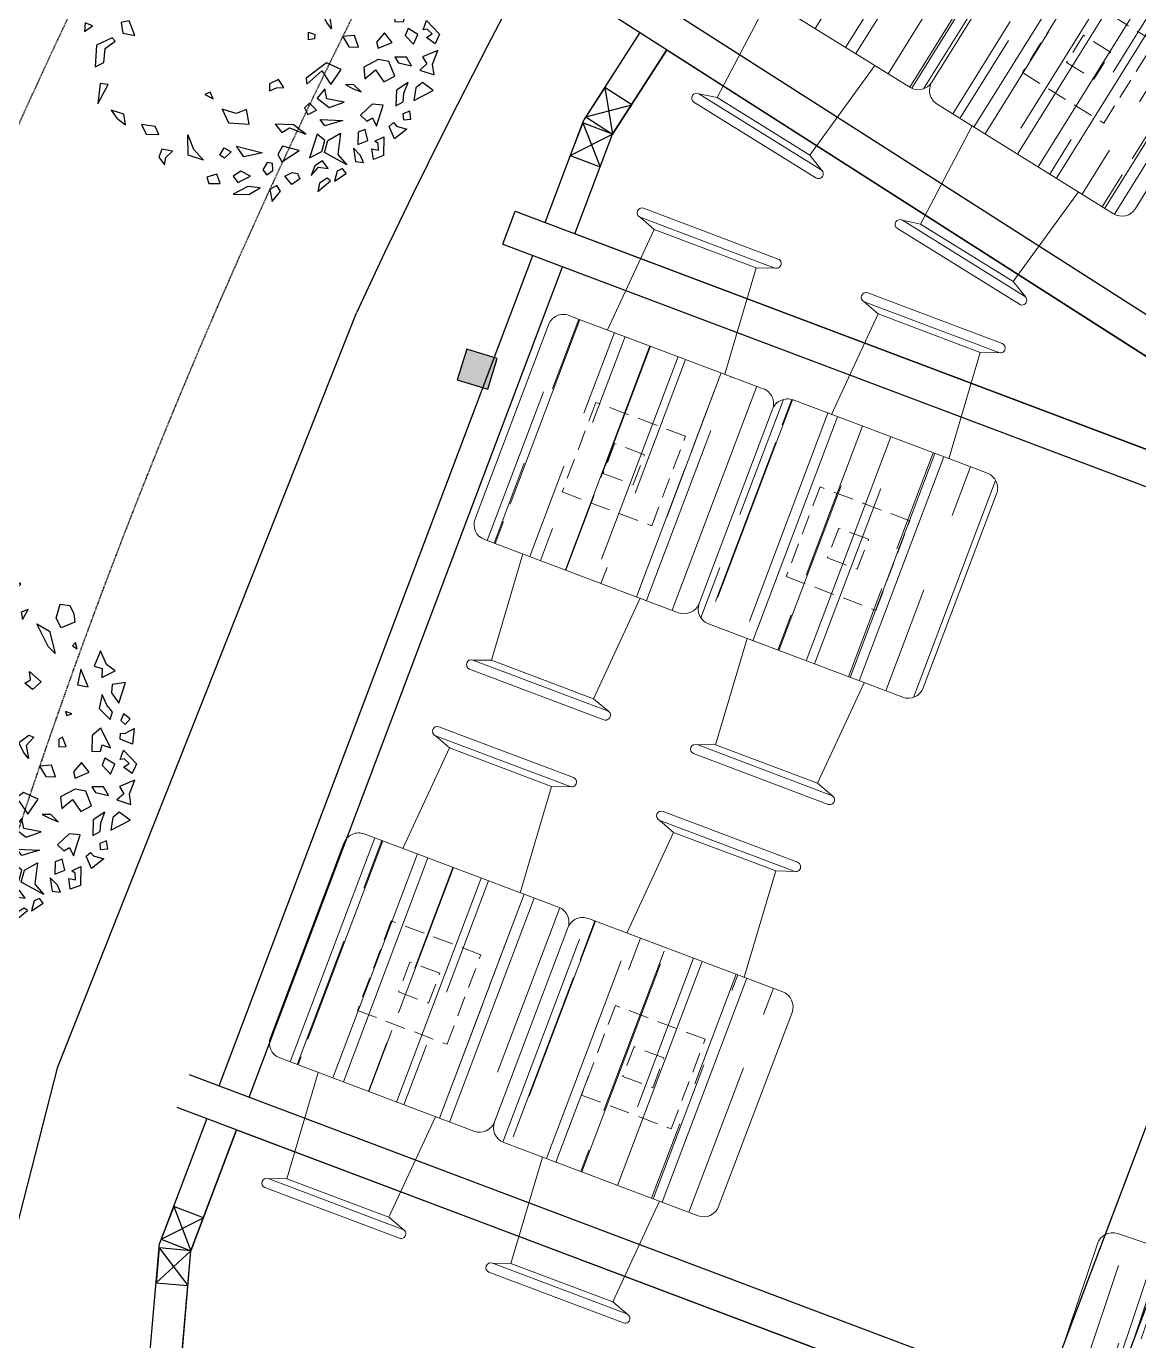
# Model space of a CAD drawing. Header units: millimetres. Extents: x 0 to 45949, y -31098 to 10954.
# Drawn here: x 25304.3 to 25652.6, y -6792.6 to -6380.8 of the extents above; entities that cross this region are included whole.
import ezdxf
from ezdxf import colors
from ezdxf.entities.mleader import LeaderData, LeaderLine
from ezdxf.enums import TextEntityAlignment as Align
from ezdxf.math import Vec2, Vec3

# ---------------------------------------------------------------- set-up
doc = ezdxf.new("R2010")
doc.units = ezdxf.units.MM
for name, pattern in [('ACAD_ISO02W100', [15, 12, -3]), ('FP-M3-B5-GF$0$FP-M3-B5-GF$0$HIDDEN', [9.524999999999995, 6.349999999999998, -3.174999999999998]), ('HIDDEN', [0.38, 0.25, -0.13])]:
    doc.linetypes.add(name, pattern=pattern)
for name, color, linetype in [('a-pergole-ölçü', 7, 'Continuous'), ('A_IZ_BETONARME', 252, 'HIDDEN'), ('A_ser_olcu', 252, 'Continuous'), ('A绿-1', 94, 'Continuous'), ('TARAMA', 252, 'Continuous')]:
    doc.layers.add(name, color=color, linetype=linetype)
doc.layers.add('MOBİLYA TEFRİŞ', color=35, linetype='Continuous', lineweight=15)
doc.styles.get("Standard").update_dxf_attribs({"font": 'arial.ttf'})

# ---------------------------------------------------------------- blocks, each defined once
blk = doc.blocks.new('taşıycı ayak')
at = {"layer": 'A_ser_olcu', "true_color": 0x1678d4}
h = blk.add_hatch(color=152, dxfattribs=at)
h.dxf.hatch_style = 1
h.paths.add_polyline_path([(102250.7451324561, 58995.88648144994), (102250.7451324561, 58985.88648144994), (102260.7451324561, 58985.88648144994), (102260.7451324561, 58995.88648144994)])
at = {"layer": 'A_ser_olcu', "color": 152, "true_color": 0x1678d4}
blk.add_lwpolyline([(102250.7451324561, 58995.88648144994), (102250.7451324561, 58985.88648144994), (102260.7451324561, 58985.88648144994), (102260.7451324561, 58995.88648144994)], close=True, dxfattribs=at)
blk = doc.blocks.new('xcvb')
at = {"layer": 'MOBİLYA TEFRİŞ', "linetype": 'Continuous'}
h = blk.add_hatch(dxfattribs=at)
h.set_pattern_fill('AR-RROOF', color=256, scale=0.7, angle=90)
h.set_pattern_definition([(90, (0, 0), (-17.77999999999999, 39.116), [266.7, -35.56, 88.89999999999999, -17.78]), (90, (-8.889999999999997, 23.6474), (-23.6474, -17.78), [53.34, -5.867399999999999, 106.68, -13.335]), (90, (-15.113, 8.89), (-11.91259999999999, 92.456), [142.24, -24.892, 71.11999999999999, -17.78])])
edge = h.paths.add_edge_path()
edge.add_arc((12122.84749945183, 1624.038697457756), 5, 180, 270)
edge.add_line((12122.84749945183, 1619.038697457756), (12187.84749945183, 1619.038697457756))
edge.add_arc((12187.84749945183, 1624.038697457756), 5, 270, 360)
edge.add_line((12192.84749945183, 1624.038697457756), (12192.84749945183, 1689.038697457756))
edge.add_arc((12187.84749945183, 1689.038697457756), 5, 0, 90)
edge.add_line((12187.84749945183, 1694.038697457756), (12122.84749945183, 1694.038697457756))
edge.add_arc((12122.84749945183, 1689.038697457756), 5, 90, 180)
edge.add_line((12117.84749945183, 1689.038697457756), (12117.84749945183, 1624.038697457756))
at = {"color": 252, "linetype": 'FP-M3-B5-GF$0$FP-M3-B5-GF$0$HIDDEN'}
for points in [[(12140.36154391376, 1641.538697457756), (12170.36154391376, 1641.538697457756), (12170.36154391376, 1671.538697457756), (12140.36154391376, 1671.538697457756)], [(12150.38027425037, 1651.548073594488), (12160.38027425037, 1651.548073594488), (12160.38027425037, 1661.548073594488), (12150.38027425037, 1661.548073594488)]]:
    blk.add_lwpolyline(points, close=True, dxfattribs=at)
at = {"layer": 'MOBİLYA TEFRİŞ'}
blk.add_lwpolyline([(12117.84749945183, 1624.038697457756, 0.414213562373095), (12122.84749945183, 1619.038697457756), (12187.84749945183, 1619.038697457756, 0.414213562373095), (12192.84749945183, 1624.038697457756), (12192.84749945183, 1689.038697457756, 0.414213562373095), (12187.84749945183, 1694.038697457756), (12122.84749945183, 1694.038697457756, 0.414213562373095), (12117.84749945183, 1689.038697457756)], format="xyb", close=True, dxfattribs=at)
blk = doc.blocks.new('MEŞE+GİYDİRME 75')
at = {"layer": 'MOBİLYA TEFRİŞ', "color": 252}
for p, q in [((19577.7277836683, 2823.686017501672), (19532.7277836683, 2823.686017501672)), ((19532.7277836683, 2823.686017501672), (19577.7277836683, 2823.686017501672)), ((19532.7277836683, 2820.686017501672), (19577.7277836683, 2820.686017501672)), ((19532.7277836683, 2820.686017501672), (19532.7277836683, 2820.686017501672)), ((19538.15904967556, 2818.686017501672), (19532.7277836683, 2820.686017501672)), ((19572.29651766103, 2818.686017501672), (19578.22540038054, 2820.770963577717)), ((19535.62097111194, 2784.051445854664), (19538.15904967556, 2818.686017501672)), ((19538.15904967556, 2818.686017501672), (19572.29651766103, 2818.686017501672)), ((19574.83459622466, 2784.051445854665), (19572.29651766103, 2818.686017501672)), ((19535.62097111194, 2709.051445854665), (19538.15904967556, 2674.416874207657)), ((19574.83459622466, 2709.051445854665), (19572.29651766103, 2674.416874207657)), ((19538.15904967556, 2674.416874207657), (19532.7277836683, 2672.416874207657)), ((19532.7277836683, 2672.416874207657), (19577.7277836683, 2672.416874207657)), ((19532.7277836683, 2672.416874207657), (19532.7277836683, 2672.416874207657)), ((19538.15904967556, 2674.416874207657), (19572.29651766103, 2674.416874207657)), ((19572.29651766103, 2674.416874207657), (19578.22540038054, 2672.331928131612)), ((19577.7277836683, 2669.416874207657), (19532.7277836683, 2669.416874207657)), ((19532.7277836683, 2669.416874207657), (19577.7277836683, 2669.416874207657))]:
    blk.add_line(p, q, dxfattribs=at)
for centre, start, end in [((19532.7277836683, 2822.186017501672), 90, 270), ((19577.7277836683, 2822.186017501672), 270, 90), ((19532.7277836683, 2670.916874207657), 90, 270), ((19577.7277836683, 2670.916874207657), 270, 90)]:
    blk.add_arc(centre, 1.5, start, end, dxfattribs=at)
at = {"color": 1, "linetype": 'ACAD_ISO02W100', "lineweight": 100}
blk.add_blockref('xcvb', (7399.88028421647, 1090.012748396909), dxfattribs=at)
blk = doc.blocks.new('_TagSlot')
at = {"color": 0, "linetype": 'ByBlock', "lineweight": -2, "transparency": 16777216}
for p, q in [((-4, 4), (4, 4)), ((-4, -4), (4, -4))]:
    blk.add_line(p, q, dxfattribs=at)
for centre, start, end in [((-4, 0), 90, 270), ((4, 0), 270, 90)]:
    blk.add_arc(centre, 4, start, end, dxfattribs=at)
at = {"layer": 'MOBİLYA TEFRİŞ', "color": 0, "transparency": 16777216}
blk.add_attdef('TAGNUMBER', text='', height=3, dxfattribs=at).set_placement((0, -1.5), align=Align.CENTER)
blk = doc.blocks.new('fdg')
at = {"layer": 'a-pergole-ölçü', "color": 1}
for p, q in [((30714.28913949756, -11819.49125149122, 0.7000000216066834), (30714.28913949756, -11829.49125149123, 0.7000000216066834)), ((30725.28913949755, -11819.49125149122, 0.7000000216066834), (30714.28913949756, -11819.49125149122, 0.7000000216066834)), ((30725.28913949755, -11819.49125149122, 0.7000000216066834), (30714.28913949756, -11829.49125149123, 0.7000000216066834)), ((30714.28913949756, -11819.49125149122, 0.7000000216066834), (30725.28913949756, -11829.49125149122, 0.7000000216066834)), ((30725.28913949756, -11829.49125149122, 0.7000000216066834), (30725.28913949755, -11819.49125149122, 0.7000000216066834)), ((30714.28913949756, -11829.49125149123, 0.7000000216066834), (30725.28913949756, -11829.49125149122, 0.7000000216066834))]:
    blk.add_line(p, q, dxfattribs=at)
blk = doc.blocks.new('011')
at = {"layer": 'A绿-1', "color": 0}
for p, q in [((-5.440842659852933, 991.1887462901577), (15.04766537802061, 1022.121990965057)), ((15.04766537802061, 1022.121990965057), (67.76774634054163, 1007.897978992623)), ((67.76774634054163, 1007.897978992623), (47.27917163376696, 976.9645646995705)), ((-233.4399849270121, 983.3385487060259), (-145.2215263192193, 974.6547489183504)), ((-182.3531852353481, 943.765363077815), (-233.4399849270121, 983.3385487060259)), ((-160.1282021785155, 915.5366029160796), (-182.3531852353481, 943.765363077815)), ((-102.9837694318849, 912.5689595050972), (-160.1282021785155, 915.5366029160796)), ((-145.2215263192193, 974.6547489183504), (-102.9837694318849, 912.5689595050972)), ((47.27917163376696, 976.9645646995705), (-5.440842659852933, 991.1887462901577)), ((25.15727937576594, 920.6823826559521), (141.1829252006137, 855.5849709932008)), ((104.0513341316837, 824.695558485073), (25.15727937576594, 920.6823826559521)), ((256.4231476786081, 979.2304716446815), (225.4524851836031, 900.4353828600033)), ((251.5229695754242, 903.1836695389502), (283.6514856248978, 942.5373417631417)), ((284.7058412969927, 987.6070274134618), (256.4231476786081, 979.2304716446815)), ((283.6514856248978, 942.5373417631417), (332.5262275681016, 897.3360233287312)), ((371.8699091307935, 933.8537515949429), (284.7058412969927, 987.6070274134618)), ((332.5262275681016, 897.3360233287312), (371.8699091307935, 933.8537515949429)), ((-536.1780762847629, 848.9190692272896), (-602.1712792683975, 829.3738058972085)), ((-550.5058241885272, 770.0800186590495), (-536.1780762847629, 848.9190692272896)), ((141.1829252006137, 855.5849709932008), (156.2956752803875, 745.6810789671945)), ((225.4524851836031, 900.4353828600033), (251.5229695754242, 903.1836695389502)), ((-602.1712792683975, 829.3738058972085), (-612.0744391009794, 761.7912268396176)), ((-612.0744391009794, 761.7912268396176), (-550.5058241885272, 770.0800186590495)), ((156.2956752803875, 745.6810789671945), (104.0513341316837, 824.695558485073)), ((414.2111650788574, 787.2566636851479), (374.2881326935021, 770.4598103715834)), ((374.2881326935021, 770.4598103715834), (382.661507959303, 728.182309848271)), ((382.661507959303, 728.182309848271), (414.2111650788574, 787.2566636851479)), ((577.374584756908, 736.1203280503687), (601.1300308532082, 817.7513807937066)), ((601.1300308532082, 817.7513807937066), (656.0620847551618, 809.1555349618575)), ((656.0620847551618, 809.1555349618575), (678.8660624365439, 761.2060398522663)), ((464.2432359384838, 702.61393907827), (539.1886391942389, 660.1610336061858)), ((529.8641347498051, 572.857852938665), (464.2432359384838, 702.61393907827)), ((605.1816725596436, 679.7063636052262), (577.374584756908, 736.1203280503687)), ((685.0268892395543, 713.3004035770828), (605.1816725596436, 679.7063636052262)), ((678.8660624365439, 761.2060398522663), (685.0268892395543, 713.3004035770828)), ((539.1886391942389, 660.1610336061858), (571.5234058669885, 530.4925984663932)), ((-865.3590016500675, 562.4499127148192), (-782.7228640745743, 581.9512651467703)), ((-836.9730688402778, 486.3153308762703), (-865.3590016500675, 562.4499127148192)), ((-782.7228640745743, 581.9512651467703), (-807.0569388914737, 520.0408818606229)), ((571.5234058669885, 530.4925984663932), (529.8641347498051, 572.857852938665)), ((688.4999422268593, 594.9761576166966), (672.4357193040196, 575.299111885095)), ((672.4357193040196, 575.299111885095), (699.0852904320345, 558.3268232340051)), ((699.0852904320345, 558.3268232340051), (688.4999422268593, 594.9761576166966)), ((834.4340150886565, 546.0302110078519), (797.0371765935561, 457.1756295871528)), ((868.2510056218598, 468.4137482557562), (834.4340150886565, 546.0302110078519)), ((-807.0569388914737, 520.0408818606229), (-836.9730688402778, 486.3153308762703)), ((918.4204725606251, 430.9043880565368), (868.2510056218598, 468.4137482557562)), ((422.4179451959208, 426.6557233830717), (490.7265511541045, 367.3180773105632)), ((428.5791112352745, 378.7499537699769), (422.4179451959208, 426.6557233830717)), ((719.2014276286936, 439.958548821116), (700.4493946098373, 349.8632993095307)), ((762.5971737648943, 338.4312895121511), (719.2014276286936, 439.958548821116)), ((797.0371765935561, 457.1756295871528), (844.6525115933619, 444.9388637827651)), ((844.6525115933619, 444.9388637827651), (842.6540048587485, 391.2968664445361)), ((842.6540048587485, 391.2968664445361), (918.4204725606251, 430.9043880565368)), ((395.8716344849672, 359.1170031598922), (428.5791112352745, 378.7499537699769)), ((439.743114828656, 322.3800177774028), (395.8716344849672, 359.1170031598922)), ((490.7265511541045, 367.3180773105632), (439.743114828656, 322.3800177774028)), ((700.4493946098373, 349.8632993095307), (762.5971737648943, 338.4312895121511)), ((902.3462479969603, 351.3401107264508), (897.9323111988488, 303.2422870668634)), ((978.8921690443531, 362.8035186201087), (902.3462479969603, 351.3401107264508)), ((941.133339775668, 242.9072554174272), (978.8921690443531, 362.8035186201087)), ((-1019.157868248527, 213.5437860881575), (-960.9589792373008, 255.6459846118087)), ((-960.9589792373008, 255.6459846118087), (-952.585943207785, 213.3686174264512)), ((843.3488770733238, 292.6532480830865), (827.2748887966736, 213.0890737022019)), ((869.9195774163236, 231.66930636693), (843.3488770733238, 292.6532480830865)), ((903.4586857326212, 193.5104605775705), (869.9195774163236, 231.66930636693)), ((897.9323111988488, 303.2422870668634), (941.133339775668, 242.9072554174272)), ((-1014.051600659266, 120.5685441653986), (-1019.157868248527, 213.5437860881575)), ((-964.2258143465151, 204.9479402563011), (-986.347639935615, 148.6659278308362)), ((-952.585943207785, 213.3686174264512), (-964.2258143465151, 204.9479402563011)), ((667.3697166364291, 180.9287629426472), (631.2924473158782, 195.1090494186283)), ((631.2924473158782, 195.1090494186283), (639.086827957246, 172.552283843168)), ((639.086827957246, 172.552283843168), (667.3697166364291, 180.9287629426472)), ((827.2748887966736, 213.0890737022019), (889.5214334920165, 147.8596569203219)), ((889.5214334920165, 147.8596569203219), (903.4586857326212, 193.5104605775705)), ((967.7040401186096, 181.9233137012343), (951.3514607638353, 141.8164474355217)), ((1005.934422315273, 152.4052805208994), (967.7040401186096, 181.9233137012343)), ((-986.8232711938326, 83.87541761730608), (-1014.051600659266, 120.5685441653986)), ((-957.485926250054, 137.3217386514225), (-986.8232711938326, 83.87541761730608)), ((-986.347639935615, 148.6659278308362), (-957.485926250054, 137.3217386514225)), ((835.2166571135749, 97.81347943953006), (785.6034271827084, 56.40781161170162)), ((893.0497071963619, -15.51413062696156), (835.2166571135749, 97.81347943953006)), ((951.3514607638353, 141.8164474355217), (977.6437396468245, 120.2897471655378)), ((975.6453358613071, 66.64751354019972), (1030.089559256914, 96.96517324708111)), ((977.6437396468245, 120.2897471655378), (1005.934422315273, 152.4052805208994)), ((1030.089559256914, 96.96517324708111), (1018.846328157873, 6.312887796018913)), ((-0.9359253415022977, 27.75362535876775), (-2.569464667758439, 2.404592296959891)), ((-2.569464667758439, 2.404592296959891), (23.50116154295392, 5.153214878770086)), ((20.13149555062409, 38.96622597266105), (-0.9359253415022977, 27.75362535876775)), ((23.50116154295392, 5.153214878770086), (20.13149555062409, 38.96622597266105)), ((360.7862681191182, 15.5321799546), (418.9851371296099, 57.63432759283023)), ((388.5932816403219, -40.88147526765533), (360.7862681191182, 15.5321799546)), ((447.8468508151709, 46.29013841341293), (404.0785842202022, -1.484003811085131)), ((418.9851371296099, 57.63432759283023), (447.8468508151709, 46.29013841341293)), ((593.2097755040159, 34.63878002378624), (592.1552496246877, -10.43074081470331)), ((614.2771285489434, 45.85140730526837), (593.2097755040159, 34.63878002378624)), ((634.868877003144, -7.726407779533474), (614.2771285489434, 45.85140730526837)), ((785.6034271827084, 56.40781161170162), (783.8833285743021, -36.69146109635403)), ((833.7746170070604, -34.74345993838506), (843.0194509875146, 2.266608849153272)), ((843.0194509875146, 2.266608849153272), (893.0497071963619, -15.51413062696156)), ((947.3544472945505, 34.53245275904555), (949.4918618031661, 68.44555680687336)), ((1018.846328157873, 6.312887796018913), (947.3544472945505, 34.53245275904555)), ((949.4918618031661, 68.44555680687336), (975.6453358613071, 66.64751354019972)), ((-1011.632937267714, -42.8253741115077), (-1014.899705707969, -93.52324884891277)), ((-1014.899705707969, -93.52324884891277), (-968.3404515484581, -59.8416245461558)), ((-968.3404515484581, -59.8416245461558), (-1011.632937267714, -42.8253741115077)), ((-757.5632184970309, -32.22673023065727), (-802.4891551053734, -40.55958678285242)), ((-802.4891551053734, -40.55958678285242), (-793.5371244513663, -102.5576889160511)), ((-724.1738926104154, -116.8255597228926), (-757.5632184970309, -32.22673023065727)), ((415.8215557705262, -77.57474259881565), (388.5932816403219, -40.88147526765533)), ((404.0785842202022, -1.484003811085131), (415.8215557705262, -77.57474259881565)), ((592.1552496246877, -10.43074081470331), (634.868877003144, -7.726407779533474)), ((783.8833285743021, -36.69146109635403), (833.7746170070604, -34.74345993838506)), ((860.2058836667566, -75.9988499570245), (843.8533509802073, -116.1055974900519)), ((917.4827367429389, -110.4113302255646), (860.2058836667566, -75.9988499570245)), ((948.1886531890486, -83.83997172714953), (966.8174985455116, -29.54853968424868)), ((966.8174985455116, -29.54853968424868), (1043.418335093127, -108.313526189173)), ((-854.5271506446297, -130.5672519635737), (-946.0122747434652, -172.5815632003141)), ((-895.5044030073914, -192.433844262574), (-837.3054110470111, -150.331882026032)), ((-837.3054110470111, -150.331882026032), (-854.5271506446297, -130.5672519635737)), ((-793.5371244513663, -102.5576889160511), (-724.1738926104154, -116.8255597228926)), ((282.2017655831878, -142.014206627653), (283.2563981328276, -96.94441440010269)), ((317.7000602799235, -136.473707270361), (282.2017655831878, -142.014206627653)), ((283.2563981328276, -96.94441440010269), (319.3336674533784, -111.1247008760838)), ((319.3336674533784, -111.1247008760838), (317.7000602799235, -136.473707270361)), ((550.1235676648794, -117.3671072011275), (481.3393437822233, -122.8199374185351)), ((481.3393437822233, -122.8199374185351), (516.3620805565151, -182.0697616948346)), ((573.5065333038219, -185.0373542203888), (550.1235676648794, -117.3671072011275)), ((723.1906026948709, -100.921199479686), (677.210079259472, -154.3232337238951)), ((767.6405828091083, -157.3786841833498), (723.1906026948709, -100.921199479686)), ((843.8533509802073, -116.1055974900519), (891.7465452504694, -167.7995404282447)), ((891.7465452504694, -167.7995404282447), (917.4827367429389, -110.4113302255646)), ((971.9267667985405, -80.09416241131112), (948.1886531890486, -83.83997172714953)), ((967.5123240918037, -128.1922767783799), (1000.634589082096, -107.1647480091051)), ((1017.681980649417, -165.701652761134), (967.5123240918037, -128.1922767783799)), ((1000.634589082096, -107.1647480091051), (971.9267667985405, -80.09416241131112)), ((1043.418335093127, -108.313526189173), (1017.681980649417, -165.701652761134)), ((-946.0122747434652, -172.5815632003141), (-954.1787899389747, -299.3262137635393)), ((-902.6165952761658, -274.1089921273742), (-895.5044030073914, -192.433844262574)), ((516.3620805565151, -182.0697616948346), (573.5065333038219, -185.0373542203888)), ((677.210079259472, -154.3232337238951), (687.7955617482658, -190.97272467312)), ((687.7955617482658, -190.97272467312), (767.6405828091083, -157.3786841833498)), ((1032.874297839648, -203.1499949530844), (943.6015245844028, -239.5361750086413)), ((1001.903637344658, -281.9450786492453), (1032.874297839648, -203.1499949530844)), ((-954.1787899389747, -299.3262137635393), (-902.6165952761658, -274.1089921273742)), ((388.3241425484302, -274.6940761655824), (269.7139494012226, -364.5262697285507)), ((472.6969047604944, -314.3548461246537), (388.3241425484302, -274.6940761655824)), ((687.31971125782, -255.7627962360821), (603.0501361269853, -300.6132217312625)), ((603.0501361269853, -300.6132217312625), (609.7899175531347, -368.2396947251545)), ((749.4674770790734, -267.1948399571047), (687.31971125782, -255.7627962360821)), ((782.8567762981402, -351.7937372965898), (749.4674770790734, -267.1948399571047)), ((784.3867438168963, -241.9336904610464), (804.3997339336784, -275.7906676488419)), ((850.9589480918366, -242.109145116985), (784.3867438168963, -241.9336904610464)), ((804.3997339336784, -275.7906676488419), (880.9783251238405, -292.8946369305413)), ((880.9783251238405, -292.8946369305413), (850.9589480918366, -242.109145116985)), ((968.6178224416799, -281.8576169612934), (929.273831349099, -318.3750864900176)), ((943.6015245844028, -239.5361750086413), (968.6178224416799, -281.8576169612934)), ((1010.855782281607, -343.9433882344747), (1001.903637344658, -281.9450786492453)), ((108.2868351240177, -372.5518722614506), (56.7245071232901, -397.7694331338644)), ((140.5184443289763, -417.7095348140392), (108.2868351240177, -372.5518722614506)), ((269.7139494012226, -364.5262697285507), (273.0837419714662, -398.3395068146201)), ((273.0837419714662, -398.3395068146201), (361.199006831157, -322.5121281099127)), ((361.199006831157, -322.5121281099127), (413.4433535862481, -401.5264140088111)), ((413.4433535862481, -401.5264140088111), (472.6969047604944, -314.3548461246537)), ((609.7899175531347, -368.2396947251545), (672.4131650152849, -314.8811106782196)), ((672.4131650152849, -314.8811106782196), (719.6545342114987, -385.4315863957163)), ((719.6545342114987, -385.4315863957163), (782.8567762981402, -351.7937372965898)), ((929.273831349099, -318.3750864900176), (1010.855782281607, -343.9433882344747)), ((-925.2140521235415, -395.1815147664202), (-938.3840833456488, -513.4617322742924)), ((-938.3840833456488, -513.4617322742924), (-877.4971479512751, -400.9412270214598)), ((-877.4971479512751, -400.9412270214598), (-925.2140521235415, -395.1815147664202)), ((-286.6182656066376, -444.7540644931323), (-317.1131657194928, -458.7584987803348)), ((-268.8175473106676, -484.2390315984958), (-286.6182656066376, -444.7540644931323)), ((56.7245071232901, -397.7694331338644), (57.88215713598765, -437.2107696916137)), ((57.88215713598765, -437.2107696916137), (97.80478361604037, -420.4139526582876)), ((97.80478361604037, -420.4139526582876), (140.5184443289763, -417.7095348140392)), ((378.5240068457206, -426.7877670466332), (332.543644361489, -480.189890010126)), ((389.688246726233, -483.1576000900677), (378.5240068457206, -426.7877670466332)), ((546.5875125153107, -401.8774601935074), (496.6584657855565, -401.7458474101404)), ((496.6584657855565, -401.7458474101404), (537.738742278365, -424.3903669345673)), ((537.738742278365, -424.3903669345673), (588.2469532506657, -444.242781334724)), ((588.2469532506657, -444.242781334724), (546.5875125153107, -401.8774601935074)), ((792.3874556734809, -433.5124580015618), (790.2784401950776, -523.6519055837634)), ((860.0138799259439, -388.6181736720318), (792.3874556734809, -433.5124580015618)), ((832.4132759016356, -501.2268194606695), (835.6797717745649, -450.5286417672542)), ((835.6797717745649, -450.5286417672542), (860.0138799259439, -388.6181736720318)), ((906.0975361616584, -419.7269747737701), (893.9820241519483, -492.9376884049743)), ((893.9820241519483, -492.9376884049743), (1005.460862781678, -434.8580514264613)), ((943.2291684102966, -388.8376567804844), (906.0975361616584, -419.7269747737701)), ((1005.460862781678, -434.8580514264613), (943.2291684102966, -388.8376567804844)), ((-317.1131657194928, -458.7584987803348), (-268.8175473106676, -484.2390315984958)), ((288.1967023776961, -508.2434815101151), (260.4928083229461, -536.3406955574465)), ((329.855803876766, -550.6086693134857), (288.1967023776961, -508.2434815101151)), ((332.543644361489, -480.189890010126), (403.0645624953322, -533.8995032799794)), ((490.1251651921193, -503.14149393568), (389.688246726233, -483.1576000900677)), ((403.0645624953322, -533.8995032799794), (490.1251651921193, -503.14149393568)), ((652.131104475644, -514.8365596816766), (585.0835118963732, -579.4514953282851)), ((716.4910928572062, -520.6403003892301), (652.131104475644, -514.8365596816766)), ((677.2502488444443, -641.6690671430697), (716.4910928572062, -520.6403003892301)), ((790.2784401950776, -523.6519055837634), (832.4132759016356, -501.2268194606695)), ((-786.8602985191974, -573.0186421300314), (-861.2265375323477, -550.2865382746968)), ((-861.2265375323477, -550.2865382746968), (-828.9952675636741, -595.4440674894358)), ((-828.9952675636741, -595.4440674894358), (-777.9081649160362, -635.0169805503465)), ((-777.9081649160362, -635.0169805503465), (-786.8602985191974, -573.0186421300314)), ((-135.5700759008178, -569.1013029438691), (-217.1520062434138, -543.5330484568112)), ((-217.1520062434138, -543.5330484568112), (-181.5504553468782, -622.5034192404673)), ((-76.79242855223129, -546.7199423172206), (-135.5700759008178, -569.1013029438691)), ((-60.04601725685643, -631.2748100258905), (-76.79242855223129, -546.7199423172206)), ((260.4928083229461, -536.3406955574465), (278.2932033087709, -575.8259272298419)), ((278.2932033087709, -575.8259272298419), (329.855803876766, -550.6086693134857)), ((350.4477419497562, -604.1865001818078), (481.3795887031592, -610.1655791692137)), ((377.6759017970762, -640.8795600609446), (350.4477419497562, -604.1865001818078)), ((585.0835118963732, -579.4514953282851), (621.739369936171, -613.3525530323168)), ((621.739369936171, -613.3525530323168), (654.4465074501932, -593.7194690842734)), ((654.4465074501932, -593.7194690842734), (677.2502488444443, -641.6690671430697)), ((869.6478559985408, -554.8483091564813), (829.7252295184298, -571.6451261897964)), ((829.7252295184298, -571.6451261897964), (833.0951917068451, -605.4584299448725)), ((833.0951917068451, -605.4584299448725), (875.8087494705687, -602.7537758135659)), ((875.8087494705687, -602.7537758135659), (869.6478559985408, -554.8483091564813)), ((-606.4749696254148, -643.9196744962173), (-685.265693760477, -632.4442784386556)), ((-685.265693760477, -632.4442784386556), (-657.4584059508052, -688.8577340293778)), ((-583.6709895874374, -691.8695621772276), (-606.4749696254148, -643.9196744962173)), ((-181.5504553468782, -622.5034192404673), (-60.04601725685643, -631.2748100258905)), ((196.8146024087328, -634.7689045703701), (89.74118960130727, -631.6694787578708)), ((89.74118960130727, -631.6694787578708), (129.1880152049707, -679.6631052691228)), ((129.1880152049707, -679.6631052691228), (173.5351934759528, -651.6094108199395)), ((173.5351934759528, -651.6094108199395), (267.3358901675674, -688.4780756547552)), ((267.3358901675674, -688.4780756547552), (196.8146024087328, -634.7689045703701)), ((481.3795887031592, -610.1655791692137), (377.6759017970762, -640.8795600609446)), ((394.4219071871485, -725.4344640498603), (469.2640500259004, -683.3763606476314)), ((469.2640500259004, -683.3763606476314), (453.8819125264999, -807.285083532388)), ((571.3345889989869, -678.0112141754253), (568.6468818521244, -748.4296542424636)), ((611.2572154789814, -661.2143971420992), (571.3345889989869, -678.0112141754253)), ((627.4243958627922, -726.0486328521292), (611.2572154789814, -661.2143971420992)), ((751.0378991383477, -644.6803997702955), (776.5295839665341, -622.2114548127865)), ((781.6358515557949, -715.186696735549), (751.0378991383477, -644.6803997702955)), ((776.5295839665341, -622.2114548127865), (793.7515598512255, -641.9759819260435)), ((853.6867905435502, -659.036127475294), (781.6358515557949, -715.186696735549)), ((793.7515598512255, -641.9759819260435), (853.6867905435502, -659.036127475294)), ((-657.4584059508052, -688.8577340293778), (-583.6709895874374, -691.8695621772276)), ((-413.7675461183535, -810.6321527520595), (-417.2405809654738, -692.3081097442591)), ((-417.2405809654738, -692.3081097442591), (-383.8514937225846, -776.9066496142659)), ((-92.546870223945, -819.9300146716705), (-134.7847967293928, -757.844158589458)), ((-134.7847967293928, -757.844158589458), (-74.84932974993717, -774.9042011895508)), ((131.5034848484793, -758.5458450536171), (104.3785187493195, -806.3639636668995)), ((229.7285999930464, -784.1579717088716), (131.5034848484793, -758.5458450536171)), ((333.9076152013731, -688.6537531708709), (288.0306827523164, -826.5669516775924)), ((377.7790955451201, -725.3907385533603), (333.9076152013731, -688.6537531708709)), ((360.6602771282778, -790.1369840273182), (377.7790955451201, -725.3907385533603)), ((375.0912187800859, -795.8091119514975), (394.4219071871485, -725.4344640498603)), ((568.6468818521244, -748.4296542424636), (627.4243958627922, -726.0486328521292)), ((667.9257444000104, -728.9722478105905), (719.4883449680055, -703.7549898942343)), ((687.3600324603613, -743.1087421211269), (667.9257444000104, -728.9722478105905)), ((688.5176824730006, -782.5500786789125), (687.3600324603613, -743.1087421211269)), ((719.4883449680055, -703.7549898942343), (717.9579848778667, -813.6150390863841)), ((-566.9246303558466, -776.4242135994828), (-584.6222374987556, -821.4501966997559)), ((-584.6222374987556, -821.4501966997559), (-552.3908160520368, -866.6075896308103)), ((-504.776968755119, -787.8563730143214), (-566.9246303558466, -776.4242135994828)), ((-552.3908160520368, -866.6075896308103), (-544.120702381595, -824.373884994071)), ((-544.120702381595, -824.373884994071), (-504.776968755119, -787.8563730143214)), ((-324.9703303514398, -839.0365941510463), (-413.7675461183535, -810.6321527520595)), ((-383.8514937225846, -776.9066496142659), (-324.9703303514398, -839.0365941510463)), ((-230.6943392812391, -811.1150080058433), (-205.7813461215119, -768.9250555331819)), ((-204.0449377713958, -828.0872299879848), (-230.6943392812391, -811.1150080058433)), ((-205.7813461215119, -768.9250555331819), (-164.7010696287034, -791.5695750576087)), ((-164.7010696287034, -791.5695750576087), (-204.0449377713958, -828.0872299879848)), ((16.15982385439565, -797.680266828429), (-92.546870223945, -819.9300146716705)), ((-74.84932974993717, -774.9042011895508), (16.15982385439565, -797.680266828429)), ((104.3785187493195, -806.3639636668995), (129.3946027079946, -848.6849533996065)), ((129.3946027079946, -848.6849533996065), (229.7285999930464, -784.1579717088716)), ((288.0306827523164, -826.5669516775924), (360.6602771282778, -790.1369840273182)), ((505.5475009441725, -866.57853153428), (375.0912187800859, -795.8091119514975)), ((453.8819125264999, -807.285083532388), (505.5475009441725, -866.57853153428)), ((584.8138926177635, -813.2638232835307), (543.1546577807167, -770.8989747164742)), ((543.1546577807167, -770.8989747164742), (554.8978256167611, -846.9897123258561)), ((602.6147964579286, -852.7492549627859), (584.8138926177635, -813.2638232835307)), ((659.1801679110504, -835.996333044066), (650.2282039260608, -773.9980612927102)), ((650.2282039260608, -773.9980612927102), (688.5176824730006, -782.5500786789125)), ((717.9579848778667, -813.6150390863841), (659.1801679110504, -835.996333044066)), ((-109.0865243981243, -904.3970617624218), (-153.4336360001471, -932.4505865934552)), ((-53.57547587173758, -932.7136425420758), (-109.0865243981243, -904.3970617624218)), ((43.96714794426225, -854.0941283243665), (19.05428812239552, -896.2837415607173)), ((19.05428812239552, -896.2837415607173), (41.27920451032696, -924.5126713406062)), ((41.27920451032696, -924.5126713406062), (76.19878753792727, -899.2512153535899)), ((75.04107085632859, -859.8100484139541), (43.96714794426225, -854.0941283243665)), ((76.19878753792727, -899.2512153535899), (75.04107085632859, -859.8100484139541)), ((146.1407777162385, -933.2399240574232), (188.2755467538373, -910.8150075524827)), ((188.2755467538373, -910.8150075524827), (219.3494696658454, -916.5309276420703)), ((320.2621890081209, -871.7243779431155), (298.1402300811023, -928.0067296048437)), ((298.1402300811023, -928.0067296048437), (341.9083470586338, -880.2324698259581)), ((364.6092339411261, -843.6710227301919), (320.2621890081209, -871.7243779431155)), ((341.9083470586338, -880.2324698259581), (396.8407401969307, -888.8284489957259)), ((396.8407401969307, -888.8284489957259), (364.6092339411261, -843.6710227301919)), ((449.5608211594517, -903.0524609681597), (434.6544178674812, -962.170909926499)), ((480.0557494470268, -889.0476461099388), (449.5608211594517, -903.0524609681597)), ((502.2810717401444, -917.2765396095856), (480.0557494470268, -889.0476461099388)), ((554.8978256167611, -846.9897123258561), (602.6147964579286, -852.7492549627859)), ((-248.8675472937757, -920.9309257963214), (-305.4332386647584, -937.6841136154544)), ((-305.4332386647584, -937.6841136154544), (-294.8478734977543, -974.3334546650331)), ((-294.8478734977543, -974.3334546650331), (-228.2756092207273, -974.5087566646434)), ((-228.2756092207273, -974.5087566646434), (-248.8675472937757, -920.9309257963214)), ((-153.4336360001471, -932.4505865934552), (-126.2054761528852, -969.143646472643)), ((-126.2054761528852, -969.143646472643), (-53.57547587173758, -932.7136425420758)), ((100.160518181161, -986.6422833080287), (58.02537951857084, -1009.067641998481)), ((120.1732920115464, -1020.499312559543), (100.160518181161, -986.6422833080287)), ((185.5876033198438, -981.2335505687224), (146.1407777162385, -933.2399240574232)), ((232.1468574794126, -947.5519262659727), (185.5876033198438, -981.2335505687224)), ((219.3494696658454, -916.5309276420703), (232.1468574794126, -947.5519262659727)), ((336.5326298089349, -1021.069622527415), (410.7958446920966, -959.2906145592642)), ((347.0145479789353, -973.2078813668741), (336.5326298089349, -1021.069622527415)), ((391.3619321482256, -945.1546594918545), (347.0145479789353, -973.2078813668741)), ((410.7958446920966, -959.2906145592642), (391.3619321482256, -945.1546594918545)), ((434.6544178674812, -962.170909926499), (502.2810717401444, -917.2765396095856)), ((-68.4820487818215, -991.8320248314667), (-152.7517868638388, -1036.682366695823)), ((-152.7517868638388, -1036.682366695823), (-62.32122197881108, -1039.73766110665)), ((3.093222667404916, -1000.471559879523), (-68.4820487818215, -991.8320248314667)), ((-62.32122197881108, -1039.73766110665), (3.093222667404916, -1000.471559879523)), ((58.02537951857084, -1009.067641998481), (71.98075658112066, -1079.530110518037)), ((71.98075658112066, -1079.530110518037), (120.1732920115464, -1020.499312559543))]:
    blk.add_line(p, q, dxfattribs=at)
blk = doc.blocks.new('defgbh')
at = {"layer": 'MOBİLYA TEFRİŞ'}
ml = blk.add_multileader_block('Standard', dxfattribs=at)
ml.set_content('_TagSlot', color=30, scale=1.5)
ml.set_attribute('TAGNUMBER', 'MH-20', width=0)
ml.set_leader_properties()
ml.build(insert=Vec2(0, 0))
ml.multileader.update_dxf_attribs({"leader_type": 0})
ctx = ml.context
ctx.base_point, ctx.plane_origin = Vec3(22484.11334566828, 4116.360959247737), Vec3(22496.11334566828, 4116.360959247737)
notes = []
notes.append((ctx, [(0, (0, 0, 0), (0, 0), (1, 0), 1, [])]))
ctx.block.insert = Vec3(22496.11334566828, 4116.360959247737)
for ctx, leaders in notes:
    for number, flags, end, landing, length, lines in leaders:
        leader = LeaderData()
        leader.index, (leader.has_last_leader_line, leader.has_dogleg_vector, leader.attachment_direction) = number, flags
        leader.last_leader_point, leader.dogleg_vector, leader.dogleg_length = Vec3(end), Vec3(landing), length
        for number, points, colour, breaks in lines:
            line = LeaderLine()
            line.index, line.vertices, line.color, line.breaks = number, Vec3.list(points), colors.encode_raw_color(colour), breaks
            leader.lines.append(line)
        ctx.leaders.append(leader)

msp = doc.modelspace()

# ---------------------------------------------------------------- linework, layer by layer
at = {"color": 114, "linetype": 'Continuous', "true_color": 0x139b48}
for p, q in [((25493.89726855571, -6368.111489529041, 0.7000000216066834), (25734.81173549264, -6522.242017395876, 0.7000000216066834)), ((25487.96917133007, -6377.377430565071, 0.7000000216066834), (25728.883638267, -6531.50795843191, 0.7000000216066834)), ((25453.49898669924, -6449.084959843725, 0.7000000216066834), (25457.38311081178, -6438.793527490629, 0.7000000216066834)), ((25457.38311081178, -6438.793527490629, 0.7000000216066834), (25724.96035199239, -6539.78075441665, 0.7000000216066834)), ((25453.49898669924, -6449.084959843727, 0.7000000216066834), (25721.07622787985, -6550.07218676975, 0.7000000216066834)), ((25364.69242490344, -6712.708544869827, 0.7000000216066834), (25462.854834293, -6452.615981764233, 0.7000000216066834)), ((25374.04827249714, -6716.239566790313, 0.7000000216066834), (25472.21068188672, -6456.147003684717, 0.7000000216066834)), ((25355.33657730971, -6709.177522949327, 0.7000000216066834), (25622.91381849023, -6810.164749875319, 0.7000000216066834)), ((25351.45245319719, -6719.468955302429, 0.7000000216066834), (25619.02969437771, -6820.456182228416, 0.7000000216066834))]:
    msp.add_line(p, q, dxfattribs=at)
at = {"color": 251, "true_color": 0x636466}
for p, q in [((25314.2216465071, -6706.794281949065), (25407.65352830045, -6470.588337458898, 1.113949565478833e-06)), ((25279.16830360183, -6843.468367323259), (25314.2216465071, -6706.794281949065))]:
    msp.add_line(p, q, dxfattribs=at)
at = {"color": 6, "linetype": 'Continuous'}
for p, q in [((25619.02969437771, -6820.456182228419, 0.7000000216066834), (25724.9603519924, -6539.780754416619, 0.7000000216066834)), ((25637.7413895652, -6827.518226069418, 0.7000000216066834), (25743.67204717981, -6546.84279825762, 0.7000000216066834))]:
    msp.add_line(p, q, dxfattribs=at)
at = {"color": 251, "true_color": 0x636466}
msp.add_arc((27272.06929115415, -7334.540587023537, 1.113949565478833e-06), 2054.862434885891, 118.4397890390444, 155.1374494297721, dxfattribs=at)
at = {"layer": 'a-pergole-ölçü', "color": 114, "true_color": 0x139b48}
for p, q in [((25496.39275409011, -6382.766609861115, 0.7000000216066834), (25478.8942304845, -6410.117761803414, 0.7000000216066834)), ((25504.81633685014, -6388.155789157152, 0.7000000216066834), (25487.88104519614, -6414.626578673793, 0.7000000216066834)), ((25466.73895840551, -6442.324549411116, 0.7000000216066834), (25478.8942304845, -6410.117761803414, 0.7000000216066834)), ((25476.09480599923, -6445.855571331607, 0.7000000216066834), (25487.88104519615, -6414.626578673735, 0.7000000216066834)), ((25360.8083007909, -6722.999977222917, 0.7000000216066834), (25346.03678411231, -6762.138804985814, 0.7000000216066834)), ((25370.16414838462, -6726.530999143408, 0.7000000216066834), (25355.88105097195, -6764.375704038584, 0.7000000216066834)), ((25342.16142115021, -6807.098170160316, 0.7000000216066834), (25346.03678411231, -6762.138804985814, 0.7000000216066834)), ((25352.1244772661, -6807.956955832913, 0.7000000216066834), (25355.88105097195, -6764.375704038577, 0.7000000216066834))]:
    msp.add_line(p, q, dxfattribs=at)
at = {"layer": 'A_IZ_BETONARME'}
for points in [[(25128.50743414536, -7580.228758265202, -0.2773215266501558), (25865.49151142438, -5644.300862246624)], [(25238.30407175745, -7574.411815693065, -0.01565404014319032), (25232.50816827923, -7535.826379246673, -0.0063783925950166), (25209.03542086177, -7313.168636133732, -0.0348096743846583), (25207.01545699487, -7224.139661029583, 0.0049894403676385), (25212.12670477188, -7085.789562369782, -0.0345797718280849), (25249.48114848306, -6825.829090409863, -0.0291171484870425), (25308.50128982553, -6612.628298836533, -0.011385228898706), (25338.26884201229, -6531.345563390421, -0.0211883707494186), (25403.37595034374, -6384.049069131854, -0.0211883707482097), (25480.71652101464, -6242.791754615349, -0.0062923793056275), (25505.96444080465, -6202.150386363011, -0.0433443740937254), (25706.38925497195, -5941.280984869061, -0.0433443740958225), (25948.78775624326, -5718.871638502131, -0.0131245003170965), (25987.15494790656, -5690.924726988955), (25987.15494790656, -5674.3008622463), (25875.91164806922, -5674.300862246329, 0.2764259505361652), (25158.70218605355, -7578.629063213972, 0.2764259505361652)]]:
    msp.add_lwpolyline(points, format="xyb", dxfattribs=at)
at = {"layer": 'TARAMA', "color": 3, "elevation": 0.7000000216066834}
for points in [[(25745.7308037871, -6542.286317024016), (25743.67204717981, -6546.842798257616), (25476.09480599923, -6445.855571331607), (25487.88104519573, -6414.626578674835), (25504.81633685014, -6388.155789157159)], [(25637.7413895652, -6827.518226069415), (25637.0678821807, -6832.518226069415), (25352.12447726609, -6807.95695583312), (25355.88104744204, -6764.375713391486), (25370.16414838462, -6726.530999143408)]]:
    msp.add_lwpolyline(points, close=True, dxfattribs=at)

# ---------------------------------------------------------------- block references
at = {"color": 253, "rotation": 321.3153757973455}
for p in [(6024.385458678276, 4361.113138114066), (13998.59371835212, 4361.113138114066)]:
    msp.add_blockref('defgbh', p, dxfattribs=at)
at = {"layer": 'a-pergole-ölçü', "color": 1}
for p, rotation in [((-1161.365899305962, -25730.99419540524), 56.99999999999989), ((3433.140689275784, -30859.84459381475), 68.99999999999991), ((3305.082742470815, -31199.32433471233), 68.99999999999989), ((10893.51918902441, -36341.73774579135), 84.99999999999991)]:
    msp.add_blockref('fdg', p, dxfattribs=dict(at, rotation=rotation))
at = {"layer": 'A_ser_olcu', "color": 3, "rotation": 72.92166833230154}
msp.add_blockref('taşıycı ayak', (51804.7915516488, -121559.3168401119), dxfattribs=at)
at = {"layer": 'A绿-1', "xscale": 0.05399999999999999, "yscale": 0.05399999999999999, "zscale": 0.05399999999999999}
for p in [(25377.3836257795, -6377.416792511252), (25282.50896526129, -6605.996022215932)]:
    msp.add_blockref('011', p, dxfattribs=at)
at = {"layer": 'MOBİLYA TEFRİŞ'}
for p, rotation in [((7514.750715041931, 1639.366852215204, 0.7000000216066833), 328.1370876494129), ((7578.4492326947, 1599.775200963015, 0.7000000216066833), 328.1370876494129), ((6226.686276208162, -2179.465190578721), 339.3135252599319), ((6296.850834668518, -2205.959241535456), 339.3135252599319), ((6162.62100758115, -2341.906984187164), 339.3135252599319), ((6232.785566041507, -2368.401035143901), 339.3135252599319), ((6253.130399303614, -3180.458263884439), 341.4287989008639)]:
    msp.add_blockref('MEŞE+GİYDİRME 75', p, dxfattribs=dict(at, rotation=rotation))

# ---------------------------------------------------------------- leaders
ml = msp.add_multileader_block('Standard', dxfattribs=at)
ml.set_content('_TagSlot', color=30, scale=1.5)
ml.set_attribute('TAGNUMBER', 'MH-20', width=0)
ml.set_leader_properties()
ml.build(insert=Vec2(0, 0))
ml.multileader.update_dxf_attribs({"leader_type": 0})
ctx = ml.context
ctx.base_point, ctx.plane_origin, ctx.plane_x_axis, ctx.plane_y_axis = Vec3(26478.78115671273, -6732.544332530284), Vec3(26490.78115473488, -6732.537442791883), Vec3(0.9999998351788226, 0.0005741448666616021), Vec3(-0.0005741448666616021, 0.9999998351788226)
notes = []
notes.append((ctx, [(0, (0, 0, 0), (0, 0), (1, 0), 1, [])]))
ctx.block.insert, ctx.block.rotation = Vec3(26490.78115473488, -6732.537442791883), 0.0005741448982053485
ml = msp.add_multileader_block('Standard', dxfattribs=at)
ml.set_content('_TagSlot', color=30, scale=1.5)
ml.set_attribute('TAGNUMBER', 'MH-20', width=0)
ml.set_leader_properties()
ml.build(insert=Vec2(0, 0))
ml.multileader.update_dxf_attribs({"leader_type": 0})
ctx = ml.context
ctx.base_point, ctx.plane_origin, ctx.plane_x_axis, ctx.plane_y_axis = Vec3(26293.37700624678, -6734.977642696402), Vec3(26305.37700426892, -6734.970752958001), Vec3(0.9999998351788226, 0.0005741448666616021), Vec3(-0.0005741448666616021, 0.9999998351788226)
notes.append((ctx, [(0, (0, 0, 0), (0, 0), (1, 0), 1, [])]))
ctx.block.insert, ctx.block.rotation = Vec3(26305.37700426892, -6734.970752958001), 0.0005741448982053485
ml = msp.add_multileader_block('Standard', dxfattribs=at)
ml.set_content('_TagSlot', color=30, scale=1.5)
ml.set_attribute('TAGNUMBER', 'MH-20', width=0)
ml.set_leader_properties()
ml.build(insert=Vec2(0, 0))
ml.multileader.update_dxf_attribs({"leader_type": 0})
ctx = ml.context
ctx.base_point, ctx.plane_origin, ctx.plane_x_axis, ctx.plane_y_axis = Vec3(26484.62323436328, -6943.861607714069), Vec3(26496.62323238543, -6943.854717975668), Vec3(0.9999998351788224, 0.000574144866661602), Vec3(-0.000574144866661602, 0.9999998351788224)
notes.append((ctx, [(0, (0, 0, 0), (0, 0), (1, 0), 1, [])]))
ctx.block.insert, ctx.block.rotation = Vec3(26496.62323238543, -6943.854717975668), 0.0005741448982053485
ml = msp.add_multileader_block('Standard', dxfattribs=at)
ml.set_content('_TagSlot', color=30, scale=1.5)
ml.set_attribute('TAGNUMBER', 'MH-20', width=0)
ml.set_leader_properties()
ml.build(insert=Vec2(0, 0))
ml.multileader.update_dxf_attribs({"leader_type": 0})
ctx = ml.context
ctx.base_point, ctx.plane_origin, ctx.plane_x_axis, ctx.plane_y_axis = Vec3(26299.21908389733, -6946.294917880186), Vec3(26311.21908191947, -6946.288028141786), Vec3(0.9999998351788224, 0.000574144866661602), Vec3(-0.000574144866661602, 0.9999998351788224)
notes.append((ctx, [(0, (0, 0, 0), (0, 0), (1, 0), 1, [])]))
ctx.block.insert, ctx.block.rotation = Vec3(26311.21908191947, -6946.288028141786), 0.0005741448982053485
ml = msp.add_multileader_block('Standard', dxfattribs=at)
ml.set_content('_TagSlot', color=30, scale=1.5)
ml.set_attribute('TAGNUMBER', 'MH-20', width=0)
ml.set_leader_properties()
ml.build(insert=Vec2(0, 0))
ml.multileader.update_dxf_attribs({"leader_type": 0})
ctx = ml.context
ctx.base_point, ctx.plane_origin, ctx.plane_x_axis, ctx.plane_y_axis = Vec3(26607.80091767992, -7275.721748677264), Vec3(26619.80091570206, -7275.714858938863), Vec3(0.9999998351788226, 0.0005741448666616021), Vec3(-0.0005741448666616021, 0.9999998351788226)
notes.append((ctx, [(0, (0, 0, 0), (0, 0), (1, 0), 1, [])]))
ctx.block.insert, ctx.block.rotation = Vec3(26619.80091570206, -7275.714858938863), 0.0005741448982053485
ml = msp.add_multileader_block('Standard', dxfattribs=at)
ml.set_content('_TagSlot', color=30, scale=1.5)
ml.set_attribute('TAGNUMBER', 'MH-20', width=0)
ml.set_leader_properties()
ml.build(insert=Vec2(0, 0))
ml.multileader.update_dxf_attribs({"leader_type": 0})
ctx = ml.context
ctx.base_point, ctx.plane_origin, ctx.plane_x_axis, ctx.plane_y_axis = Vec3(26422.39676721397, -7278.155058843382), Vec3(26434.39676523611, -7278.148169104981), Vec3(0.9999998351788226, 0.0005741448666616021), Vec3(-0.0005741448666616021, 0.9999998351788226)
notes.append((ctx, [(0, (0, 0, 0), (0, 0), (1, 0), 1, [])]))
ctx.block.insert, ctx.block.rotation = Vec3(26434.39676523611, -7278.148169104981), 0.0005741448982053485
ml = msp.add_multileader_block('Standard', dxfattribs=at)
ml.set_content('_TagSlot', color=30, scale=1.5)
ml.set_attribute('TAGNUMBER', 'MH-20', width=0)
ml.set_leader_properties()
ml.build(insert=Vec2(0, 0))
ml.multileader.update_dxf_attribs({"leader_type": 0})
ctx = ml.context
ctx.base_point, ctx.plane_origin, ctx.plane_x_axis, ctx.plane_y_axis = Vec3(34452.98941638658, -6732.544332530284), Vec3(34464.98941440872, -6732.537442791883), Vec3(0.9999998351788226, 0.0005741448666616021), Vec3(-0.0005741448666616021, 0.9999998351788226)
notes.append((ctx, [(0, (0, 0, 0), (0, 0), (1, 0), 1, [])]))
ctx.block.insert, ctx.block.rotation = Vec3(34464.98941440872, -6732.537442791883), 0.0005741448982053485
ml = msp.add_multileader_block('Standard', dxfattribs=at)
ml.set_content('_TagSlot', color=30, scale=1.5)
ml.set_attribute('TAGNUMBER', 'MH-20', width=0)
ml.set_leader_properties()
ml.build(insert=Vec2(0, 0))
ml.multileader.update_dxf_attribs({"leader_type": 0})
ctx = ml.context
ctx.base_point, ctx.plane_origin, ctx.plane_x_axis, ctx.plane_y_axis = Vec3(34267.58526592063, -6734.977642696402), Vec3(34279.58526394277, -6734.970752958001), Vec3(0.9999998351788226, 0.0005741448666616021), Vec3(-0.0005741448666616021, 0.9999998351788226)
notes.append((ctx, [(0, (0, 0, 0), (0, 0), (1, 0), 1, [])]))
ctx.block.insert, ctx.block.rotation = Vec3(34279.58526394277, -6734.970752958001), 0.0005741448982053485
ml = msp.add_multileader_block('Standard', dxfattribs=at)
ml.set_content('_TagSlot', color=30, scale=1.5)
ml.set_attribute('TAGNUMBER', 'MH-20', width=0)
ml.set_leader_properties()
ml.build(insert=Vec2(0, 0))
ml.multileader.update_dxf_attribs({"leader_type": 0})
ctx = ml.context
ctx.base_point, ctx.plane_origin, ctx.plane_x_axis, ctx.plane_y_axis = Vec3(34458.83149403713, -6943.861607714069), Vec3(34470.83149205927, -6943.854717975668), Vec3(0.9999998351788224, 0.000574144866661602), Vec3(-0.000574144866661602, 0.9999998351788224)
notes.append((ctx, [(0, (0, 0, 0), (0, 0), (1, 0), 1, [])]))
ctx.block.insert, ctx.block.rotation = Vec3(34470.83149205927, -6943.854717975668), 0.0005741448982053485
ml = msp.add_multileader_block('Standard', dxfattribs=at)
ml.set_content('_TagSlot', color=30, scale=1.5)
ml.set_attribute('TAGNUMBER', 'MH-20', width=0)
ml.set_leader_properties()
ml.build(insert=Vec2(0, 0))
ml.multileader.update_dxf_attribs({"leader_type": 0})
ctx = ml.context
ctx.base_point, ctx.plane_origin, ctx.plane_x_axis, ctx.plane_y_axis = Vec3(34273.42734357118, -6946.294917880186), Vec3(34285.42734159332, -6946.288028141786), Vec3(0.9999998351788224, 0.000574144866661602), Vec3(-0.000574144866661602, 0.9999998351788224)
notes.append((ctx, [(0, (0, 0, 0), (0, 0), (1, 0), 1, [])]))
ctx.block.insert, ctx.block.rotation = Vec3(34285.42734159332, -6946.288028141786), 0.0005741448982053485
ml = msp.add_multileader_block('Standard', dxfattribs=at)
ml.set_content('_TagSlot', color=30, scale=1.5)
ml.set_attribute('TAGNUMBER', 'MH-20', width=0)
ml.set_leader_properties()
ml.build(insert=Vec2(0, 0))
ml.multileader.update_dxf_attribs({"leader_type": 0})
ctx = ml.context
ctx.base_point, ctx.plane_origin, ctx.plane_x_axis, ctx.plane_y_axis = Vec3(34582.00917735377, -7275.721748677264), Vec3(34594.00917537591, -7275.714858938863), Vec3(0.9999998351788226, 0.0005741448666616021), Vec3(-0.0005741448666616021, 0.9999998351788226)
notes.append((ctx, [(0, (0, 0, 0), (0, 0), (1, 0), 1, [])]))
ctx.block.insert, ctx.block.rotation = Vec3(34594.00917537591, -7275.714858938863), 0.0005741448982053485
ml = msp.add_multileader_block('Standard', dxfattribs=at)
ml.set_content('_TagSlot', color=30, scale=1.5)
ml.set_attribute('TAGNUMBER', 'MH-20', width=0)
ml.set_leader_properties()
ml.build(insert=Vec2(0, 0))
ml.multileader.update_dxf_attribs({"leader_type": 0})
ctx = ml.context
ctx.base_point, ctx.plane_origin, ctx.plane_x_axis, ctx.plane_y_axis = Vec3(34396.60502688782, -7278.155058843382), Vec3(34408.60502490996, -7278.148169104981), Vec3(0.9999998351788226, 0.0005741448666616021), Vec3(-0.0005741448666616021, 0.9999998351788226)
notes.append((ctx, [(0, (0, 0, 0), (0, 0), (1, 0), 1, [])]))
ctx.block.insert, ctx.block.rotation = Vec3(34408.60502490996, -7278.148169104981), 0.0005741448982053485
for ctx, leaders in notes:
    for number, flags, end, landing, length, lines in leaders:
        leader = LeaderData()
        leader.index, (leader.has_last_leader_line, leader.has_dogleg_vector, leader.attachment_direction) = number, flags
        leader.last_leader_point, leader.dogleg_vector, leader.dogleg_length = Vec3(end), Vec3(landing), length
        for number, points, colour, breaks in lines:
            line = LeaderLine()
            line.index, line.vertices, line.color, line.breaks = number, Vec3.list(points), colors.encode_raw_color(colour), breaks
            leader.lines.append(line)
        ctx.leaders.append(leader)

doc.saveas('drawing.dxf')
